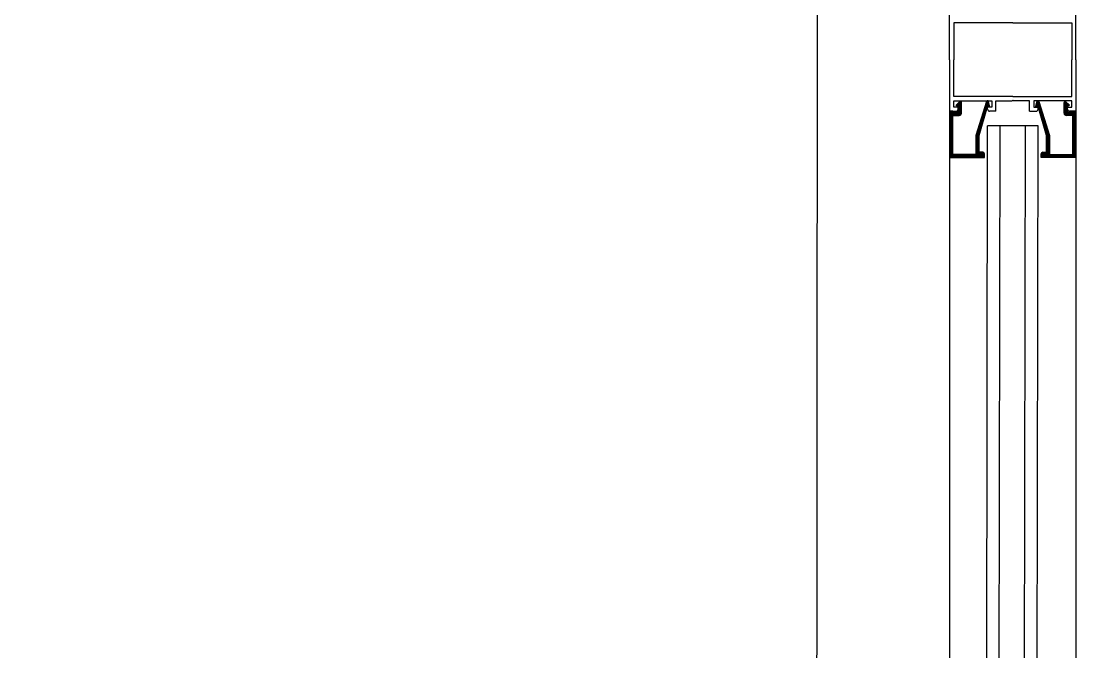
# Model space of a CAD drawing. Header units: millimetres. Extents: x 106699 to 122058, y 158555 to 162844.
# Drawn here: x 113908.3 to 113958.4, y 159970.9 to 160000.9 of the extents above; entities that cross this region are included whole.
import ezdxf

# ---------------------------------------------------------------- set-up
doc = ezdxf.new("R2010")
doc.units = ezdxf.units.MM
for name, color, linetype in [('300_Z4_FCD_F03$0$0-LNS-VL8', 252, 'Continuous'), ('300_Z4_FCD_F03$0$3-EXT-PRF', 231, 'Continuous'), ('300_Z4_FCD_F03$0$3-OPN-GLS', 4, 'Continuous')]:
    doc.layers.add(name, color=color, linetype=linetype)
doc.layers.add('300_Z4_STR_F03$0$AUDIT_D_220920114151-103', color=251, linetype='Continuous', lineweight=5)
doc.layers.add('area', color=200, linetype='Continuous', plot=False)

# ---------------------------------------------------------------- blocks, each defined once
blk = doc.blocks.new('COLUMN')
at = {"layer": '300_Z4_STR_F03$0$AUDIT_D_220920114151-103', "true_color": 0x303030}
h = blk.add_hatch(color=250, dxfattribs=at)
h.dxf.hatch_style = 1
h.paths.add_polyline_path([(104767.618, 177818.405), (104852.616, 177818.405), (104852.616, 177903.408), (104767.618, 177903.408)])
h.paths.add_polyline_path([(104052.618, 177903.405), (104052.618, 177818.405), (103967.618, 177818.405), (103967.618, 177903.405)])
edge = h.paths.add_edge_path()
edge.add_line((104052.618, 177498.405), (104052.618, 177438.405))
h.paths.add_polyline_path([(103967.618, 177498.405), (104052.618, 177498.405), (104052.618, 177438.405), (103967.618, 177438.405)])
h.paths.add_polyline_path([(104852.618, 177438.405), (104767.618, 177438.405), (104767.618, 177498.405), (104852.618, 177498.405)])
h.paths.add_polyline_path([(104852.618, 177018.405), (104767.618, 177018.405), (104767.618, 177103.405), (104852.618, 177103.405)])
h.paths.add_polyline_path([(103967.618, 176233.405), (103967.618, 176318.405), (104052.618, 176318.405), (104052.618, 176233.405)])
h.paths.add_polyline_path([(103967.618, 177103.405), (104052.618, 177103.405), (104052.618, 177018.405), (103967.618, 177018.405)])

msp = doc.modelspace()

# ---------------------------------------------------------------- linework, layer by layer
at = {"layer": '300_Z4_FCD_F03$0$0-LNS-VL8'}
for p, q in [((113952.372, 159994.443), (113952.372, 159861.369)), ((113958.372, 159994.443), (113958.372, 159861.369))]:
    msp.add_line(p, q, dxfattribs=at)
at = {"layer": '300_Z4_FCD_F03$0$3-EXT-PRF'}
for p, q in [((113952.372, 159999.093), (113952.372, 160001.543)), ((113958.372, 159999.093), (113958.372, 160001.543)), ((113952.572, 160000.843), (113952.572, 159999.093)), ((113955.372, 160000.843), (113952.572, 160000.843)), ((113955.372, 160000.843), (113958.172, 160000.843)), ((113958.172, 160000.843), (113958.172, 159999.093)), ((113952.372, 159999.093), (113952.372, 159996.643)), ((113952.572, 159997.343), (113952.572, 159999.093)), ((113958.172, 159997.343), (113958.172, 159999.093)), ((113958.372, 159999.093), (113958.372, 159996.643)), ((113955.372, 159997.343), (113952.572, 159997.343)), ((113955.372, 159997.343), (113958.172, 159997.343)), ((113952.572, 159996.843), (113952.572, 159997.143)), ((113952.572, 159997.143), (113954.372, 159997.143)), ((113952.772, 159996.843), (113952.572, 159996.843)), ((113952.861, 159997.113), (113952.682, 159996.923)), ((113952.682, 159996.923), (113952.782, 159996.863)), ((113952.721, 159996.899), (113952.689, 159996.931)), ((113952.766, 159996.873), (113952.698, 159996.94)), ((113952.932, 159996.724), (113952.707, 159996.949)), ((113952.932, 159996.742), (113952.715, 159996.959)), ((113952.932, 159996.76), (113952.724, 159996.968)), ((113952.932, 159996.777), (113952.732, 159996.977)), ((113952.932, 159996.795), (113952.741, 159996.986)), ((113952.932, 159996.813), (113952.75, 159996.995)), ((113952.932, 159996.83), (113952.758, 159997.004)), ((113952.932, 159996.848), (113952.767, 159997.013)), ((113952.772, 159996.743), (113952.772, 159996.843)), ((113952.932, 159996.866), (113952.775, 159997.022)), ((113952.782, 159996.863), (113952.782, 159996.593)), ((113952.932, 159996.707), (113952.782, 159996.857)), ((113952.932, 159996.689), (113952.782, 159996.839)), ((113952.932, 159996.671), (113952.782, 159996.821)), ((113952.932, 159996.654), (113952.782, 159996.804)), ((113952.932, 159996.636), (113952.782, 159996.786)), ((113952.932, 159996.618), (113952.782, 159996.768)), ((113952.932, 159996.601), (113952.782, 159996.751)), ((113952.932, 159996.583), (113952.782, 159996.733)), ((113952.932, 159996.565), (113952.782, 159996.715)), ((113952.932, 159996.883), (113952.784, 159997.031)), ((113952.932, 159996.901), (113952.792, 159997.04)), ((113952.932, 159996.919), (113952.801, 159997.049)), ((113952.932, 159996.936), (113952.81, 159997.059)), ((113952.932, 159996.954), (113952.818, 159997.068)), ((113952.932, 159996.972), (113952.827, 159997.077)), ((113952.932, 159996.989), (113952.835, 159997.086)), ((113952.932, 159997.007), (113952.844, 159997.095)), ((113952.932, 159997.025), (113952.853, 159997.104)), ((113952.932, 159997.043), (113952.861, 159997.113)), ((113952.882, 159997.113), (113952.861, 159997.113)), ((113952.932, 159997.06), (113952.879, 159997.113)), ((113952.928, 159997.081), (113952.9, 159997.11)), ((113952.932, 159996.543), (113952.932, 159997.063)), ((113954.13, 159997.113), (113953.622, 159995.493)), ((113953.772, 159995.493), (113954.172, 159996.863)), ((113954.1, 159996.617), (113954.005, 159996.712)), ((113954.104, 159996.631), (113954.009, 159996.726)), ((113954.108, 159996.644), (113954.013, 159996.739)), ((113954.112, 159996.658), (113954.017, 159996.752)), ((113954.116, 159996.672), (113954.021, 159996.766)), ((113954.12, 159996.685), (113954.026, 159996.779)), ((113954.124, 159996.699), (113954.03, 159996.793)), ((113954.128, 159996.713), (113954.034, 159996.806)), ((113954.132, 159996.726), (113954.038, 159996.82)), ((113954.136, 159996.74), (113954.043, 159996.833)), ((113954.14, 159996.754), (113954.047, 159996.847)), ((113954.144, 159996.767), (113954.051, 159996.86)), ((113954.148, 159996.781), (113954.055, 159996.874)), ((113954.152, 159996.795), (113954.059, 159996.887)), ((113954.156, 159996.808), (113954.064, 159996.9)), ((113954.16, 159996.822), (113954.068, 159996.914)), ((113954.164, 159996.836), (113954.072, 159996.927)), ((113954.168, 159996.849), (113954.076, 159996.941)), ((113954.172, 159996.863), (113954.081, 159996.954)), ((113954.189, 159996.863), (113954.085, 159996.968)), ((113954.207, 159996.863), (113954.089, 159996.981)), ((113954.225, 159996.863), (113954.093, 159996.995)), ((113954.243, 159996.863), (113954.097, 159997.008)), ((113954.26, 159996.863), (113954.102, 159997.022)), ((113954.27, 159996.871), (113954.106, 159997.035)), ((113954.265, 159996.894), (113954.11, 159997.048)), ((113954.26, 159996.916), (113954.114, 159997.062)), ((113954.255, 159996.939), (113954.119, 159997.075)), ((113954.25, 159996.961), (113954.123, 159997.089)), ((113954.245, 159996.984), (113954.127, 159997.102)), ((113954.241, 159997.006), (113954.132, 159997.115)), ((113954.236, 159997.029), (113954.139, 159997.126)), ((113954.231, 159997.052), (113954.148, 159997.134)), ((113954.226, 159997.074), (113954.16, 159997.14)), ((113954.172, 159996.863), (113954.272, 159996.863)), ((113954.372, 159996.843), (113954.172, 159996.843)), ((113954.172, 159996.743), (113954.172, 159996.843)), ((113954.221, 159997.097), (113954.175, 159997.143)), ((113954.211, 159997.143), (113954.176, 159997.143)), ((113954.216, 159997.119), (113954.192, 159997.143)), ((113954.211, 159997.142), (113954.21, 159997.143)), ((113954.272, 159996.863), (113954.211, 159997.143)), ((113954.372, 159997.143), (113954.372, 159996.843)), ((113954.572, 159996.643), (113954.572, 159997.143)), ((113954.572, 159997.143), (113955.342, 159997.143)), ((113955.342, 159997.143), (113955.372, 159997.173)), ((113955.402, 159997.143), (113955.372, 159997.173)), ((113956.172, 159997.143), (113955.402, 159997.143)), ((113956.172, 159996.643), (113956.172, 159997.143)), ((113956.372, 159997.143), (113956.372, 159996.843)), ((113958.172, 159997.143), (113956.372, 159997.143)), ((113956.372, 159996.843), (113956.572, 159996.843)), ((113956.472, 159996.863), (113956.533, 159997.143)), ((113956.572, 159996.863), (113956.472, 159996.863)), ((113956.473, 159996.871), (113956.637, 159997.035)), ((113956.478, 159996.894), (113956.633, 159997.048)), ((113956.483, 159996.916), (113956.629, 159997.062)), ((113956.483, 159996.863), (113956.642, 159997.022)), ((113956.488, 159996.939), (113956.625, 159997.075)), ((113956.493, 159996.961), (113956.621, 159997.089)), ((113956.498, 159996.984), (113956.616, 159997.102)), ((113956.501, 159996.863), (113956.646, 159997.008)), ((113956.503, 159997.006), (113956.612, 159997.115)), ((113956.508, 159997.029), (113956.605, 159997.126)), ((113956.513, 159997.052), (113956.595, 159997.134)), ((113956.518, 159997.074), (113956.584, 159997.14)), ((113956.519, 159996.863), (113956.65, 159996.995)), ((113956.523, 159997.097), (113956.569, 159997.143)), ((113956.527, 159997.119), (113956.551, 159997.143)), ((113956.532, 159997.142), (113956.533, 159997.143)), ((113956.533, 159997.143), (113956.567, 159997.143)), ((113956.536, 159996.863), (113956.654, 159996.981)), ((113956.554, 159996.863), (113956.659, 159996.968)), ((113956.572, 159996.863), (113956.663, 159996.954)), ((113956.972, 159995.493), (113956.572, 159996.863)), ((113956.572, 159996.743), (113956.572, 159996.843)), ((113956.576, 159996.849), (113956.667, 159996.941)), ((113956.58, 159996.836), (113956.671, 159996.927)), ((113956.584, 159996.822), (113956.675, 159996.914)), ((113956.588, 159996.808), (113956.68, 159996.9)), ((113956.592, 159996.795), (113956.684, 159996.887)), ((113956.596, 159996.781), (113956.688, 159996.874)), ((113956.6, 159996.767), (113956.692, 159996.86)), ((113956.604, 159996.754), (113956.697, 159996.847)), ((113956.608, 159996.74), (113956.701, 159996.833)), ((113956.612, 159996.726), (113956.705, 159996.82)), ((113956.613, 159997.113), (113957.122, 159995.493)), ((113956.616, 159996.713), (113956.709, 159996.806)), ((113956.62, 159996.699), (113956.714, 159996.793)), ((113956.624, 159996.685), (113956.718, 159996.779)), ((113956.628, 159996.672), (113956.722, 159996.766)), ((113956.632, 159996.658), (113956.726, 159996.752)), ((113956.636, 159996.644), (113956.73, 159996.739)), ((113956.64, 159996.631), (113956.735, 159996.726)), ((113956.644, 159996.617), (113956.739, 159996.712)), ((113957.812, 159997.06), (113957.865, 159997.113)), ((113957.812, 159997.043), (113957.882, 159997.113)), ((113957.812, 159997.025), (113957.891, 159997.104)), ((113957.812, 159997.007), (113957.899, 159997.095)), ((113957.812, 159996.989), (113957.908, 159997.086)), ((113957.812, 159996.972), (113957.917, 159997.077)), ((113957.812, 159996.954), (113957.925, 159997.068)), ((113957.812, 159996.543), (113957.812, 159997.063)), ((113957.812, 159996.936), (113957.934, 159997.059)), ((113957.812, 159996.919), (113957.942, 159997.049)), ((113957.812, 159996.901), (113957.951, 159997.04)), ((113957.812, 159996.883), (113957.96, 159997.031)), ((113957.812, 159996.866), (113957.968, 159997.022)), ((113957.812, 159996.848), (113957.977, 159997.013)), ((113957.812, 159996.83), (113957.985, 159997.004)), ((113957.812, 159996.813), (113957.994, 159996.995)), ((113957.812, 159996.795), (113958.002, 159996.986)), ((113957.812, 159996.777), (113958.011, 159996.977)), ((113957.812, 159996.76), (113958.02, 159996.968)), ((113957.812, 159996.742), (113958.028, 159996.959)), ((113957.812, 159996.724), (113958.037, 159996.949)), ((113957.812, 159996.707), (113957.962, 159996.857)), ((113957.812, 159996.689), (113957.962, 159996.839)), ((113957.812, 159996.671), (113957.962, 159996.821)), ((113957.812, 159996.654), (113957.962, 159996.804)), ((113957.812, 159996.636), (113957.962, 159996.786)), ((113957.812, 159996.618), (113957.962, 159996.768)), ((113957.812, 159996.601), (113957.962, 159996.751)), ((113957.812, 159996.583), (113957.962, 159996.733)), ((113957.812, 159996.565), (113957.962, 159996.715)), ((113957.815, 159997.081), (113957.843, 159997.11)), ((113957.862, 159997.113), (113957.882, 159997.113)), ((113957.882, 159997.113), (113958.062, 159996.923)), ((113958.062, 159996.923), (113957.962, 159996.863)), ((113957.962, 159996.863), (113957.962, 159996.593)), ((113957.972, 159996.743), (113957.972, 159996.843)), ((113957.972, 159996.843), (113958.172, 159996.843)), ((113957.978, 159996.873), (113958.045, 159996.94)), ((113958.022, 159996.899), (113958.054, 159996.931)), ((113958.172, 159996.843), (113958.172, 159997.143)), ((113952.372, 159996.643), (113952.672, 159996.643)), ((113952.522, 159996.643), (113952.372, 159996.643)), ((113952.372, 159996.643), (113952.372, 159994.443)), ((113952.559, 159996.443), (113952.372, 159996.63)), ((113952.541, 159996.443), (113952.372, 159996.613)), ((113952.524, 159996.443), (113952.372, 159996.595)), ((113952.522, 159996.427), (113952.372, 159996.577)), ((113952.522, 159996.41), (113952.372, 159996.56)), ((113952.522, 159996.392), (113952.372, 159996.542)), ((113952.522, 159996.374), (113952.372, 159996.524)), ((113952.522, 159996.356), (113952.372, 159996.506)), ((113952.522, 159996.339), (113952.372, 159996.489)), ((113952.522, 159996.321), (113952.372, 159996.471)), ((113952.522, 159996.303), (113952.372, 159996.453)), ((113952.522, 159996.286), (113952.372, 159996.436)), ((113952.522, 159996.268), (113952.372, 159996.418)), ((113952.522, 159996.25), (113952.372, 159996.4)), ((113952.522, 159996.233), (113952.372, 159996.383)), ((113952.522, 159996.215), (113952.372, 159996.365)), ((113952.522, 159996.197), (113952.372, 159996.347)), ((113952.522, 159996.18), (113952.372, 159996.33)), ((113952.522, 159996.162), (113952.372, 159996.312)), ((113952.522, 159996.144), (113952.372, 159996.294)), ((113952.522, 159996.127), (113952.372, 159996.277)), ((113952.522, 159996.109), (113952.372, 159996.259)), ((113952.522, 159996.091), (113952.372, 159996.241)), ((113952.522, 159996.074), (113952.372, 159996.224)), ((113952.577, 159996.443), (113952.377, 159996.643)), ((113952.594, 159996.443), (113952.394, 159996.643)), ((113952.612, 159996.443), (113952.412, 159996.643)), ((113952.63, 159996.443), (113952.43, 159996.643)), ((113952.647, 159996.443), (113952.447, 159996.643)), ((113952.665, 159996.443), (113952.465, 159996.643)), ((113952.522, 159996.604), (113952.483, 159996.643)), ((113952.522, 159996.622), (113952.5, 159996.643)), ((113952.522, 159996.639), (113952.518, 159996.643)), ((113952.522, 159996.593), (113952.522, 159996.643)), ((113952.782, 159996.593), (113952.522, 159996.593)), ((113952.522, 159994.593), (113952.522, 159996.443)), ((113952.522, 159996.443), (113952.832, 159996.443)), ((113952.683, 159996.443), (113952.533, 159996.593)), ((113952.7, 159996.443), (113952.55, 159996.593)), ((113952.718, 159996.443), (113952.568, 159996.593)), ((113952.736, 159996.443), (113952.586, 159996.593)), ((113952.753, 159996.443), (113952.603, 159996.593)), ((113952.771, 159996.443), (113952.621, 159996.593)), ((113952.789, 159996.443), (113952.639, 159996.593)), ((113952.806, 159996.443), (113952.656, 159996.593)), ((113952.824, 159996.443), (113952.674, 159996.593)), ((113952.841, 159996.444), (113952.692, 159996.593)), ((113952.856, 159996.446), (113952.709, 159996.593)), ((113952.87, 159996.451), (113952.727, 159996.593)), ((113952.881, 159996.456), (113952.745, 159996.593)), ((113952.892, 159996.463), (113952.762, 159996.593)), ((113952.902, 159996.472), (113952.78, 159996.593)), ((113952.932, 159996.548), (113952.782, 159996.698)), ((113952.931, 159996.531), (113952.782, 159996.68)), ((113952.928, 159996.516), (113952.782, 159996.662)), ((113952.923, 159996.503), (113952.782, 159996.645)), ((113952.917, 159996.491), (113952.782, 159996.627)), ((113952.91, 159996.481), (113952.782, 159996.609)), ((113953.952, 159996.111), (113953.848, 159996.214)), ((113953.956, 159996.124), (113953.852, 159996.228)), ((113953.96, 159996.138), (113953.857, 159996.241)), ((113953.964, 159996.152), (113953.861, 159996.255)), ((113953.968, 159996.165), (113953.865, 159996.268)), ((113953.972, 159996.179), (113953.869, 159996.282)), ((113953.976, 159996.193), (113953.874, 159996.295)), ((113953.98, 159996.206), (113953.878, 159996.309)), ((113953.984, 159996.22), (113953.882, 159996.322)), ((113953.988, 159996.234), (113953.886, 159996.335)), ((113953.992, 159996.247), (113953.89, 159996.349)), ((113953.996, 159996.261), (113953.895, 159996.362)), ((113954, 159996.275), (113953.899, 159996.376)), ((113954.004, 159996.288), (113953.903, 159996.389)), ((113954.008, 159996.302), (113953.907, 159996.403)), ((113954.012, 159996.316), (113953.912, 159996.416)), ((113954.016, 159996.33), (113953.916, 159996.43)), ((113954.02, 159996.343), (113953.92, 159996.443)), ((113954.024, 159996.357), (113953.924, 159996.457)), ((113954.028, 159996.371), (113953.928, 159996.47)), ((113954.032, 159996.384), (113953.933, 159996.483)), ((113954.036, 159996.398), (113953.937, 159996.497)), ((113954.04, 159996.412), (113953.941, 159996.51)), ((113954.044, 159996.425), (113953.945, 159996.524)), ((113954.048, 159996.439), (113953.95, 159996.537)), ((113954.052, 159996.453), (113953.954, 159996.551)), ((113954.056, 159996.466), (113953.958, 159996.564)), ((113954.06, 159996.48), (113953.962, 159996.578)), ((113954.064, 159996.494), (113953.966, 159996.591)), ((113954.068, 159996.507), (113953.971, 159996.605)), ((113954.072, 159996.521), (113953.975, 159996.618)), ((113954.076, 159996.535), (113953.979, 159996.631)), ((113954.08, 159996.548), (113953.983, 159996.645)), ((113954.084, 159996.562), (113953.988, 159996.658)), ((113954.088, 159996.576), (113953.992, 159996.672)), ((113954.092, 159996.589), (113953.996, 159996.685)), ((113954.096, 159996.603), (113954, 159996.699)), ((113954.572, 159996.643), (113954.272, 159996.643)), ((113956.172, 159996.643), (113956.472, 159996.643)), ((113956.648, 159996.603), (113956.743, 159996.699)), ((113956.652, 159996.589), (113956.747, 159996.685)), ((113956.656, 159996.576), (113956.752, 159996.672)), ((113956.66, 159996.562), (113956.756, 159996.658)), ((113956.664, 159996.548), (113956.76, 159996.645)), ((113956.668, 159996.535), (113956.764, 159996.631)), ((113956.672, 159996.521), (113956.768, 159996.618)), ((113956.676, 159996.507), (113956.773, 159996.605)), ((113956.68, 159996.494), (113956.777, 159996.591)), ((113956.684, 159996.48), (113956.781, 159996.578)), ((113956.688, 159996.466), (113956.785, 159996.564)), ((113956.692, 159996.453), (113956.79, 159996.551)), ((113956.696, 159996.439), (113956.794, 159996.537)), ((113956.699, 159996.425), (113956.798, 159996.524)), ((113956.703, 159996.412), (113956.802, 159996.51)), ((113956.707, 159996.398), (113956.806, 159996.497)), ((113956.711, 159996.384), (113956.811, 159996.483)), ((113956.715, 159996.371), (113956.815, 159996.47)), ((113956.719, 159996.357), (113956.819, 159996.457)), ((113956.723, 159996.343), (113956.823, 159996.443)), ((113956.727, 159996.33), (113956.828, 159996.43)), ((113956.731, 159996.316), (113956.832, 159996.416)), ((113956.735, 159996.302), (113956.836, 159996.403)), ((113956.739, 159996.288), (113956.84, 159996.389)), ((113956.743, 159996.275), (113956.844, 159996.376)), ((113956.747, 159996.261), (113956.849, 159996.362)), ((113956.751, 159996.247), (113956.853, 159996.349)), ((113956.755, 159996.234), (113956.857, 159996.335)), ((113956.759, 159996.22), (113956.861, 159996.322)), ((113956.763, 159996.206), (113956.866, 159996.309)), ((113956.767, 159996.193), (113956.87, 159996.295)), ((113956.771, 159996.179), (113956.874, 159996.282)), ((113956.775, 159996.165), (113956.878, 159996.268)), ((113956.779, 159996.152), (113956.882, 159996.255)), ((113956.783, 159996.138), (113956.887, 159996.241)), ((113956.787, 159996.124), (113956.891, 159996.228)), ((113956.791, 159996.111), (113956.895, 159996.214)), ((113957.812, 159996.548), (113957.962, 159996.698)), ((113957.812, 159996.531), (113957.962, 159996.68)), ((113957.815, 159996.516), (113957.962, 159996.662)), ((113957.82, 159996.503), (113957.962, 159996.645)), ((113957.826, 159996.491), (113957.962, 159996.627)), ((113957.833, 159996.481), (113957.962, 159996.609)), ((113957.842, 159996.472), (113957.963, 159996.593)), ((113957.851, 159996.463), (113957.981, 159996.593)), ((113957.862, 159996.456), (113957.999, 159996.593)), ((113957.874, 159996.451), (113958.016, 159996.593)), ((113957.887, 159996.446), (113958.034, 159996.593)), ((113957.902, 159996.444), (113958.052, 159996.593)), ((113958.222, 159996.443), (113957.912, 159996.443)), ((113957.919, 159996.443), (113958.069, 159996.593)), ((113957.937, 159996.443), (113958.087, 159996.593)), ((113957.955, 159996.443), (113958.105, 159996.593)), ((113957.962, 159996.593), (113958.222, 159996.593)), ((113957.972, 159996.443), (113958.122, 159996.593)), ((113957.99, 159996.443), (113958.14, 159996.593)), ((113958.008, 159996.443), (113958.158, 159996.593)), ((113958.025, 159996.443), (113958.175, 159996.593)), ((113958.043, 159996.443), (113958.193, 159996.593)), ((113958.061, 159996.443), (113958.211, 159996.593)), ((113958.372, 159996.643), (113958.072, 159996.643)), ((113958.078, 159996.443), (113958.278, 159996.643)), ((113958.096, 159996.443), (113958.296, 159996.643)), ((113958.114, 159996.443), (113958.314, 159996.643)), ((113958.131, 159996.443), (113958.331, 159996.643)), ((113958.149, 159996.443), (113958.349, 159996.643)), ((113958.167, 159996.443), (113958.367, 159996.643)), ((113958.185, 159996.443), (113958.372, 159996.63)), ((113958.202, 159996.443), (113958.372, 159996.613)), ((113958.22, 159996.443), (113958.372, 159996.595)), ((113958.222, 159996.639), (113958.225, 159996.643)), ((113958.222, 159996.622), (113958.243, 159996.643)), ((113958.222, 159996.604), (113958.261, 159996.643)), ((113958.222, 159996.593), (113958.222, 159996.643)), ((113958.222, 159996.643), (113958.372, 159996.643)), ((113958.222, 159996.427), (113958.372, 159996.577)), ((113958.222, 159996.41), (113958.372, 159996.56)), ((113958.222, 159996.392), (113958.372, 159996.542)), ((113958.222, 159996.374), (113958.372, 159996.524)), ((113958.222, 159996.356), (113958.372, 159996.506)), ((113958.222, 159996.339), (113958.372, 159996.489)), ((113958.222, 159996.321), (113958.372, 159996.471)), ((113958.222, 159996.303), (113958.372, 159996.453)), ((113958.222, 159994.593), (113958.222, 159996.443)), ((113958.222, 159996.286), (113958.372, 159996.436)), ((113958.222, 159996.268), (113958.372, 159996.418)), ((113958.222, 159996.25), (113958.372, 159996.4)), ((113958.222, 159996.233), (113958.372, 159996.383)), ((113958.222, 159996.215), (113958.372, 159996.365)), ((113958.222, 159996.197), (113958.372, 159996.347)), ((113958.222, 159996.18), (113958.372, 159996.33)), ((113958.222, 159996.162), (113958.372, 159996.312)), ((113958.222, 159996.144), (113958.372, 159996.294)), ((113958.222, 159996.127), (113958.372, 159996.277)), ((113958.222, 159996.109), (113958.372, 159996.259)), ((113958.222, 159996.091), (113958.372, 159996.241)), ((113958.222, 159996.074), (113958.372, 159996.224)), ((113958.372, 159996.643), (113958.372, 159994.443)), ((113952.522, 159996.056), (113952.372, 159996.206)), ((113952.522, 159996.038), (113952.372, 159996.188)), ((113952.522, 159996.021), (113952.372, 159996.171)), ((113952.522, 159996.003), (113952.372, 159996.153)), ((113952.522, 159995.985), (113952.372, 159996.135)), ((113952.522, 159995.968), (113952.372, 159996.118)), ((113952.522, 159995.95), (113952.372, 159996.1)), ((113952.522, 159995.932), (113952.372, 159996.082)), ((113952.522, 159995.915), (113952.372, 159996.065)), ((113952.522, 159995.897), (113952.372, 159996.047)), ((113952.522, 159995.879), (113952.372, 159996.029)), ((113952.522, 159995.862), (113952.372, 159996.012)), ((113952.522, 159995.844), (113952.372, 159995.994)), ((113952.522, 159995.826), (113952.372, 159995.976)), ((113952.522, 159995.808), (113952.372, 159995.958)), ((113952.522, 159995.791), (113952.372, 159995.941)), ((113952.522, 159995.773), (113952.372, 159995.923)), ((113952.522, 159995.755), (113952.372, 159995.905)), ((113952.522, 159995.738), (113952.372, 159995.888)), ((113952.522, 159995.72), (113952.372, 159995.87)), ((113952.522, 159995.702), (113952.372, 159995.852)), ((113952.522, 159995.685), (113952.372, 159995.835)), ((113952.522, 159995.667), (113952.372, 159995.817)), ((113952.522, 159995.649), (113952.372, 159995.799)), ((113952.522, 159995.632), (113952.372, 159995.782)), ((113952.522, 159995.614), (113952.372, 159995.764)), ((113952.522, 159995.596), (113952.372, 159995.746)), ((113952.522, 159995.579), (113952.372, 159995.729)), ((113952.522, 159995.561), (113952.372, 159995.711)), ((113953.804, 159995.604), (113953.692, 159995.717)), ((113953.808, 159995.618), (113953.696, 159995.73)), ((113953.812, 159995.632), (113953.7, 159995.744)), ((113953.816, 159995.645), (113953.705, 159995.757)), ((113953.82, 159995.659), (113953.709, 159995.77)), ((113953.824, 159995.673), (113953.713, 159995.784)), ((113953.828, 159995.686), (113953.717, 159995.797)), ((113953.832, 159995.7), (113953.721, 159995.811)), ((113953.836, 159995.714), (113953.726, 159995.824)), ((113953.84, 159995.727), (113953.73, 159995.838)), ((113953.844, 159995.741), (113953.734, 159995.851)), ((113953.848, 159995.755), (113953.738, 159995.865)), ((113953.852, 159995.769), (113953.743, 159995.878)), ((113953.856, 159995.782), (113953.747, 159995.892)), ((113953.86, 159995.796), (113953.751, 159995.905)), ((113953.864, 159995.81), (113953.755, 159995.918)), ((113953.868, 159995.823), (113953.759, 159995.932)), ((113953.872, 159995.837), (113953.764, 159995.945)), ((113953.876, 159995.851), (113953.768, 159995.959)), ((113953.88, 159995.864), (113953.772, 159995.972)), ((113953.884, 159995.878), (113953.776, 159995.986)), ((113953.888, 159995.892), (113953.781, 159995.999)), ((113953.892, 159995.905), (113953.785, 159996.013)), ((113953.896, 159995.919), (113953.789, 159996.026)), ((113953.9, 159995.933), (113953.793, 159996.039)), ((113953.904, 159995.946), (113953.798, 159996.053)), ((113953.908, 159995.96), (113953.802, 159996.066)), ((113953.912, 159995.974), (113953.806, 159996.08)), ((113953.916, 159995.987), (113953.81, 159996.093)), ((113953.92, 159996.001), (113953.814, 159996.107)), ((113953.924, 159996.015), (113953.819, 159996.12)), ((113953.928, 159996.028), (113953.823, 159996.134)), ((113953.932, 159996.042), (113953.827, 159996.147)), ((113953.936, 159996.056), (113953.831, 159996.161)), ((113953.94, 159996.07), (113953.836, 159996.174)), ((113953.944, 159996.083), (113953.84, 159996.187)), ((113953.948, 159996.097), (113953.844, 159996.201)), ((113956.795, 159996.097), (113956.899, 159996.201)), ((113956.799, 159996.083), (113956.904, 159996.187)), ((113956.803, 159996.07), (113956.908, 159996.174)), ((113956.807, 159996.056), (113956.912, 159996.161)), ((113956.811, 159996.042), (113956.916, 159996.147)), ((113956.815, 159996.028), (113956.921, 159996.134)), ((113956.819, 159996.015), (113956.925, 159996.12)), ((113956.823, 159996.001), (113956.929, 159996.107)), ((113956.827, 159995.987), (113956.933, 159996.093)), ((113956.831, 159995.974), (113956.937, 159996.08)), ((113956.835, 159995.96), (113956.942, 159996.066)), ((113956.839, 159995.946), (113956.946, 159996.053)), ((113956.843, 159995.933), (113956.95, 159996.039)), ((113956.847, 159995.919), (113956.954, 159996.026)), ((113956.851, 159995.905), (113956.959, 159996.013)), ((113956.855, 159995.892), (113956.963, 159995.999)), ((113956.859, 159995.878), (113956.967, 159995.986)), ((113956.863, 159995.864), (113956.971, 159995.972)), ((113956.867, 159995.851), (113956.975, 159995.959)), ((113956.871, 159995.837), (113956.98, 159995.945)), ((113956.875, 159995.823), (113956.984, 159995.932)), ((113956.879, 159995.81), (113956.988, 159995.918)), ((113956.883, 159995.796), (113956.992, 159995.905)), ((113956.887, 159995.782), (113956.997, 159995.892)), ((113956.891, 159995.769), (113957.001, 159995.878)), ((113956.895, 159995.755), (113957.005, 159995.865)), ((113956.899, 159995.741), (113957.009, 159995.851)), ((113956.903, 159995.727), (113957.013, 159995.838)), ((113956.907, 159995.714), (113957.018, 159995.824)), ((113956.911, 159995.7), (113957.022, 159995.811)), ((113956.915, 159995.686), (113957.026, 159995.797)), ((113956.919, 159995.673), (113957.03, 159995.784)), ((113956.923, 159995.659), (113957.035, 159995.77)), ((113956.927, 159995.645), (113957.039, 159995.757)), ((113956.931, 159995.632), (113957.043, 159995.744)), ((113956.935, 159995.618), (113957.047, 159995.73)), ((113956.939, 159995.604), (113957.051, 159995.717)), ((113958.222, 159996.056), (113958.372, 159996.206)), ((113958.222, 159996.038), (113958.372, 159996.188)), ((113958.222, 159996.021), (113958.372, 159996.171)), ((113958.222, 159996.003), (113958.372, 159996.153)), ((113958.222, 159995.985), (113958.372, 159996.135)), ((113958.222, 159995.968), (113958.372, 159996.118)), ((113958.222, 159995.95), (113958.372, 159996.1)), ((113958.222, 159995.932), (113958.372, 159996.082)), ((113958.222, 159995.915), (113958.372, 159996.065)), ((113958.222, 159995.897), (113958.372, 159996.047)), ((113958.222, 159995.879), (113958.372, 159996.029)), ((113958.222, 159995.862), (113958.372, 159996.012)), ((113958.222, 159995.844), (113958.372, 159995.994)), ((113958.222, 159995.826), (113958.372, 159995.976)), ((113958.222, 159995.808), (113958.372, 159995.958)), ((113958.222, 159995.791), (113958.372, 159995.941)), ((113958.222, 159995.773), (113958.372, 159995.923)), ((113958.222, 159995.755), (113958.372, 159995.905)), ((113958.222, 159995.738), (113958.372, 159995.888)), ((113958.222, 159995.72), (113958.372, 159995.87)), ((113958.222, 159995.702), (113958.372, 159995.852)), ((113958.222, 159995.685), (113958.372, 159995.835)), ((113958.222, 159995.667), (113958.372, 159995.817)), ((113958.222, 159995.649), (113958.372, 159995.799)), ((113958.222, 159995.632), (113958.372, 159995.782)), ((113958.222, 159995.614), (113958.372, 159995.764)), ((113958.222, 159995.596), (113958.372, 159995.746)), ((113958.222, 159995.579), (113958.372, 159995.729)), ((113958.222, 159995.561), (113958.372, 159995.711)), ((113952.522, 159995.543), (113952.372, 159995.693)), ((113952.522, 159995.526), (113952.372, 159995.676)), ((113952.522, 159995.508), (113952.372, 159995.658)), ((113952.522, 159995.49), (113952.372, 159995.64)), ((113952.522, 159995.473), (113952.372, 159995.623)), ((113952.522, 159995.455), (113952.372, 159995.605)), ((113952.522, 159995.437), (113952.372, 159995.587)), ((113952.522, 159995.42), (113952.372, 159995.57)), ((113952.522, 159995.402), (113952.372, 159995.552)), ((113952.522, 159995.384), (113952.372, 159995.534)), ((113952.522, 159995.367), (113952.372, 159995.517)), ((113952.522, 159995.349), (113952.372, 159995.499)), ((113952.522, 159995.331), (113952.372, 159995.481)), ((113952.522, 159995.314), (113952.372, 159995.464)), ((113952.522, 159995.296), (113952.372, 159995.446)), ((113952.522, 159995.278), (113952.372, 159995.428)), ((113952.522, 159995.26), (113952.372, 159995.41)), ((113952.522, 159995.243), (113952.372, 159995.393)), ((113952.522, 159995.225), (113952.372, 159995.375)), ((113952.522, 159995.207), (113952.372, 159995.357)), ((113952.522, 159995.19), (113952.372, 159995.34)), ((113952.522, 159995.172), (113952.372, 159995.322)), ((113952.522, 159995.154), (113952.372, 159995.304)), ((113952.522, 159995.137), (113952.372, 159995.287)), ((113952.522, 159995.119), (113952.372, 159995.269)), ((113952.522, 159995.101), (113952.372, 159995.251)), ((113952.522, 159995.084), (113952.372, 159995.234)), ((113952.522, 159995.066), (113952.372, 159995.216)), ((113953.622, 159995.493), (113953.622, 159995.393)), ((113953.772, 159995.336), (113953.622, 159995.486)), ((113953.772, 159995.319), (113953.622, 159995.469)), ((113953.772, 159995.301), (113953.622, 159995.451)), ((113953.772, 159995.283), (113953.622, 159995.433)), ((113953.772, 159995.266), (113953.622, 159995.416)), ((113953.772, 159995.248), (113953.622, 159995.398)), ((113953.622, 159995.393), (113953.622, 159994.593)), ((113953.772, 159995.23), (113953.622, 159995.38)), ((113953.772, 159995.213), (113953.622, 159995.363)), ((113953.772, 159995.195), (113953.622, 159995.345)), ((113953.772, 159995.177), (113953.622, 159995.327)), ((113953.772, 159995.16), (113953.622, 159995.31)), ((113953.772, 159995.142), (113953.622, 159995.292)), ((113953.772, 159995.124), (113953.622, 159995.274)), ((113953.772, 159995.106), (113953.622, 159995.256)), ((113953.772, 159995.089), (113953.622, 159995.239)), ((113953.772, 159995.071), (113953.622, 159995.221)), ((113953.772, 159995.354), (113953.624, 159995.501)), ((113953.772, 159995.372), (113953.629, 159995.515)), ((113953.772, 159995.389), (113953.633, 159995.528)), ((113953.772, 159995.407), (113953.637, 159995.542)), ((113953.772, 159995.425), (113953.641, 159995.555)), ((113953.772, 159995.442), (113953.645, 159995.569)), ((113953.772, 159995.46), (113953.65, 159995.582)), ((113953.772, 159995.478), (113953.654, 159995.596)), ((113953.772, 159995.495), (113953.658, 159995.609)), ((113953.776, 159995.509), (113953.662, 159995.622)), ((113953.78, 159995.522), (113953.667, 159995.636)), ((113953.784, 159995.536), (113953.671, 159995.649)), ((113953.788, 159995.55), (113953.675, 159995.663)), ((113953.792, 159995.563), (113953.679, 159995.676)), ((113953.796, 159995.577), (113953.683, 159995.69)), ((113953.8, 159995.591), (113953.688, 159995.703)), ((113953.772, 159994.693), (113953.772, 159995.493)), ((113956.943, 159995.591), (113957.056, 159995.703)), ((113956.947, 159995.577), (113957.06, 159995.69)), ((113956.951, 159995.563), (113957.064, 159995.676)), ((113956.955, 159995.55), (113957.068, 159995.663)), ((113956.959, 159995.536), (113957.073, 159995.649)), ((113956.963, 159995.522), (113957.077, 159995.636)), ((113956.967, 159995.509), (113957.081, 159995.622)), ((113956.971, 159995.495), (113957.085, 159995.609)), ((113956.972, 159995.478), (113957.09, 159995.596)), ((113956.972, 159995.46), (113957.094, 159995.582)), ((113956.972, 159995.442), (113957.098, 159995.569)), ((113956.972, 159995.425), (113957.102, 159995.555)), ((113956.972, 159995.407), (113957.106, 159995.542)), ((113956.972, 159995.389), (113957.111, 159995.528)), ((113956.972, 159995.372), (113957.115, 159995.515)), ((113956.972, 159995.354), (113957.119, 159995.501)), ((113956.972, 159994.693), (113956.972, 159995.493)), ((113956.972, 159995.336), (113957.122, 159995.486)), ((113956.972, 159995.319), (113957.122, 159995.469)), ((113956.972, 159995.301), (113957.122, 159995.451)), ((113956.972, 159995.283), (113957.122, 159995.433)), ((113956.972, 159995.266), (113957.122, 159995.416)), ((113956.972, 159995.248), (113957.122, 159995.398)), ((113956.972, 159995.23), (113957.122, 159995.38)), ((113956.972, 159995.213), (113957.122, 159995.363)), ((113956.972, 159995.195), (113957.122, 159995.345)), ((113956.972, 159995.177), (113957.122, 159995.327)), ((113956.972, 159995.16), (113957.122, 159995.31)), ((113956.972, 159995.142), (113957.122, 159995.292)), ((113956.972, 159995.124), (113957.122, 159995.274)), ((113956.972, 159995.106), (113957.122, 159995.256)), ((113956.972, 159995.089), (113957.122, 159995.239)), ((113956.972, 159995.071), (113957.122, 159995.221)), ((113957.122, 159995.493), (113957.122, 159995.393)), ((113957.122, 159995.393), (113957.122, 159994.593)), ((113958.222, 159995.543), (113958.372, 159995.693)), ((113958.222, 159995.526), (113958.372, 159995.676)), ((113958.222, 159995.508), (113958.372, 159995.658)), ((113958.222, 159995.49), (113958.372, 159995.64)), ((113958.222, 159995.473), (113958.372, 159995.623)), ((113958.222, 159995.455), (113958.372, 159995.605)), ((113958.222, 159995.437), (113958.372, 159995.587)), ((113958.222, 159995.42), (113958.372, 159995.57)), ((113958.222, 159995.402), (113958.372, 159995.552)), ((113958.222, 159995.384), (113958.372, 159995.534)), ((113958.222, 159995.367), (113958.372, 159995.517)), ((113958.222, 159995.349), (113958.372, 159995.499)), ((113958.222, 159995.331), (113958.372, 159995.481)), ((113958.222, 159995.314), (113958.372, 159995.464)), ((113958.222, 159995.296), (113958.372, 159995.446)), ((113958.222, 159995.278), (113958.372, 159995.428)), ((113958.222, 159995.26), (113958.372, 159995.41)), ((113958.222, 159995.243), (113958.372, 159995.393)), ((113958.222, 159995.225), (113958.372, 159995.375)), ((113958.222, 159995.207), (113958.372, 159995.357)), ((113958.222, 159995.19), (113958.372, 159995.34)), ((113958.222, 159995.172), (113958.372, 159995.322)), ((113958.222, 159995.154), (113958.372, 159995.304)), ((113958.222, 159995.137), (113958.372, 159995.287)), ((113958.222, 159995.119), (113958.372, 159995.269)), ((113958.222, 159995.101), (113958.372, 159995.251)), ((113958.222, 159995.084), (113958.372, 159995.234)), ((113958.222, 159995.066), (113958.372, 159995.216)), ((113952.522, 159995.048), (113952.372, 159995.198)), ((113952.522, 159995.031), (113952.372, 159995.181)), ((113952.522, 159995.013), (113952.372, 159995.163)), ((113952.522, 159994.995), (113952.372, 159995.145)), ((113952.522, 159994.978), (113952.372, 159995.128)), ((113952.522, 159994.96), (113952.372, 159995.11)), ((113952.522, 159994.942), (113952.372, 159995.092)), ((113952.522, 159994.925), (113952.372, 159995.075)), ((113952.522, 159994.907), (113952.372, 159995.057)), ((113952.522, 159994.889), (113952.372, 159995.039)), ((113952.522, 159994.872), (113952.372, 159995.022)), ((113952.522, 159994.854), (113952.372, 159995.004)), ((113952.522, 159994.836), (113952.372, 159994.986)), ((113952.522, 159994.819), (113952.372, 159994.969)), ((113952.522, 159994.801), (113952.372, 159994.951)), ((113952.522, 159994.783), (113952.372, 159994.933)), ((113952.522, 159994.766), (113952.372, 159994.916)), ((113952.522, 159994.748), (113952.372, 159994.898)), ((113952.522, 159994.73), (113952.372, 159994.88)), ((113952.522, 159994.712), (113952.372, 159994.862)), ((113952.522, 159994.695), (113952.372, 159994.845)), ((113952.522, 159994.677), (113952.372, 159994.827)), ((113952.522, 159994.659), (113952.372, 159994.809)), ((113952.522, 159994.642), (113952.372, 159994.792)), ((113952.522, 159994.624), (113952.372, 159994.774)), ((113952.522, 159994.606), (113952.372, 159994.756)), ((113952.667, 159994.443), (113952.372, 159994.739)), ((113952.65, 159994.443), (113952.372, 159994.721)), ((113952.632, 159994.443), (113952.372, 159994.703)), ((113953.772, 159995.053), (113953.622, 159995.203)), ((113953.772, 159995.036), (113953.622, 159995.186)), ((113953.772, 159995.018), (113953.622, 159995.168)), ((113953.772, 159995), (113953.622, 159995.15)), ((113953.772, 159994.983), (113953.622, 159995.133)), ((113953.772, 159994.965), (113953.622, 159995.115)), ((113953.772, 159994.947), (113953.622, 159995.097)), ((113953.772, 159994.93), (113953.622, 159995.08)), ((113953.772, 159994.912), (113953.622, 159995.062)), ((113953.772, 159994.894), (113953.622, 159995.044)), ((113953.772, 159994.877), (113953.622, 159995.027)), ((113953.772, 159994.859), (113953.622, 159995.009)), ((113953.772, 159994.841), (113953.622, 159994.991)), ((113953.772, 159994.824), (113953.622, 159994.974)), ((113953.772, 159994.806), (113953.622, 159994.956)), ((113953.772, 159994.788), (113953.622, 159994.938)), ((113953.772, 159994.771), (113953.622, 159994.921)), ((113953.772, 159994.753), (113953.622, 159994.903)), ((113953.772, 159994.735), (113953.622, 159994.885)), ((113953.772, 159994.718), (113953.622, 159994.868)), ((113953.772, 159994.7), (113953.622, 159994.85)), ((113954.011, 159994.443), (113953.622, 159994.832)), ((113953.993, 159994.443), (113953.622, 159994.815)), ((113953.976, 159994.443), (113953.622, 159994.797)), ((113953.958, 159994.443), (113953.622, 159994.779)), ((113953.94, 159994.443), (113953.622, 159994.762)), ((113953.922, 159994.443), (113953.622, 159994.744)), ((113953.905, 159994.443), (113953.622, 159994.726)), ((113953.887, 159994.443), (113953.622, 159994.708)), ((113956.733, 159994.443), (113957.122, 159994.832)), ((113956.75, 159994.443), (113957.122, 159994.815)), ((113956.768, 159994.443), (113957.122, 159994.797)), ((113956.786, 159994.443), (113957.122, 159994.779)), ((113956.803, 159994.443), (113957.122, 159994.762)), ((113956.821, 159994.443), (113957.122, 159994.744)), ((113956.839, 159994.443), (113957.122, 159994.726)), ((113956.856, 159994.443), (113957.122, 159994.708)), ((113956.972, 159995.053), (113957.122, 159995.203)), ((113956.972, 159995.036), (113957.122, 159995.186)), ((113956.972, 159995.018), (113957.122, 159995.168)), ((113956.972, 159995), (113957.122, 159995.15)), ((113956.972, 159994.983), (113957.122, 159995.133)), ((113956.972, 159994.965), (113957.122, 159995.115)), ((113956.972, 159994.947), (113957.122, 159995.097)), ((113956.972, 159994.93), (113957.122, 159995.08)), ((113956.972, 159994.912), (113957.122, 159995.062)), ((113956.972, 159994.894), (113957.122, 159995.044)), ((113956.972, 159994.877), (113957.122, 159995.027)), ((113956.972, 159994.859), (113957.122, 159995.009)), ((113956.972, 159994.841), (113957.122, 159994.991)), ((113956.972, 159994.824), (113957.122, 159994.974)), ((113956.972, 159994.806), (113957.122, 159994.956)), ((113956.972, 159994.788), (113957.122, 159994.938)), ((113956.972, 159994.771), (113957.122, 159994.921)), ((113956.972, 159994.753), (113957.122, 159994.903)), ((113956.972, 159994.735), (113957.122, 159994.885)), ((113956.972, 159994.718), (113957.122, 159994.868)), ((113956.972, 159994.7), (113957.122, 159994.85)), ((113958.076, 159994.443), (113958.372, 159994.739)), ((113958.094, 159994.443), (113958.372, 159994.721)), ((113958.111, 159994.443), (113958.372, 159994.703)), ((113958.222, 159995.048), (113958.372, 159995.198)), ((113958.222, 159995.031), (113958.372, 159995.181)), ((113958.222, 159995.013), (113958.372, 159995.163)), ((113958.222, 159994.995), (113958.372, 159995.145)), ((113958.222, 159994.978), (113958.372, 159995.128)), ((113958.222, 159994.96), (113958.372, 159995.11)), ((113958.222, 159994.942), (113958.372, 159995.092)), ((113958.222, 159994.925), (113958.372, 159995.075)), ((113958.222, 159994.907), (113958.372, 159995.057)), ((113958.222, 159994.889), (113958.372, 159995.039)), ((113958.222, 159994.872), (113958.372, 159995.022)), ((113958.222, 159994.854), (113958.372, 159995.004)), ((113958.222, 159994.836), (113958.372, 159994.986)), ((113958.222, 159994.819), (113958.372, 159994.969)), ((113958.222, 159994.801), (113958.372, 159994.951)), ((113958.222, 159994.783), (113958.372, 159994.933)), ((113958.222, 159994.766), (113958.372, 159994.916)), ((113958.222, 159994.748), (113958.372, 159994.898)), ((113958.222, 159994.73), (113958.372, 159994.88)), ((113958.222, 159994.712), (113958.372, 159994.862)), ((113958.222, 159994.695), (113958.372, 159994.845)), ((113958.222, 159994.677), (113958.372, 159994.827)), ((113958.222, 159994.659), (113958.372, 159994.809)), ((113958.222, 159994.642), (113958.372, 159994.792)), ((113958.222, 159994.624), (113958.372, 159994.774)), ((113958.222, 159994.606), (113958.372, 159994.756)), ((113952.614, 159994.443), (113952.372, 159994.686)), ((113952.597, 159994.443), (113952.372, 159994.668)), ((113952.579, 159994.443), (113952.372, 159994.65)), ((113952.561, 159994.443), (113952.372, 159994.633)), ((113952.544, 159994.443), (113952.372, 159994.615)), ((113952.526, 159994.443), (113952.372, 159994.597)), ((113952.508, 159994.443), (113952.372, 159994.58)), ((113952.491, 159994.443), (113952.372, 159994.562)), ((113952.473, 159994.443), (113952.372, 159994.544)), ((113952.455, 159994.443), (113952.372, 159994.527)), ((113952.438, 159994.443), (113952.372, 159994.509)), ((113952.42, 159994.443), (113952.372, 159994.491)), ((113952.402, 159994.443), (113952.372, 159994.474)), ((113952.385, 159994.443), (113952.372, 159994.456)), ((113952.372, 159994.443), (113954.022, 159994.443)), ((113953.622, 159994.593), (113952.522, 159994.593)), ((113952.685, 159994.443), (113952.535, 159994.593)), ((113952.703, 159994.443), (113952.553, 159994.593)), ((113952.72, 159994.443), (113952.57, 159994.593)), ((113952.738, 159994.443), (113952.588, 159994.593)), ((113952.756, 159994.443), (113952.606, 159994.593)), ((113952.773, 159994.443), (113952.623, 159994.593)), ((113952.791, 159994.443), (113952.641, 159994.593)), ((113952.809, 159994.443), (113952.659, 159994.593)), ((113952.826, 159994.443), (113952.676, 159994.593)), ((113952.844, 159994.443), (113952.694, 159994.593)), ((113952.862, 159994.443), (113952.712, 159994.593)), ((113952.879, 159994.443), (113952.729, 159994.593)), ((113952.897, 159994.443), (113952.747, 159994.593)), ((113952.915, 159994.443), (113952.765, 159994.593)), ((113952.933, 159994.443), (113952.783, 159994.593)), ((113952.95, 159994.443), (113952.8, 159994.593)), ((113952.968, 159994.443), (113952.818, 159994.593)), ((113952.986, 159994.443), (113952.836, 159994.593)), ((113953.003, 159994.443), (113952.853, 159994.593)), ((113953.021, 159994.443), (113952.871, 159994.593)), ((113953.039, 159994.443), (113952.889, 159994.593)), ((113953.056, 159994.443), (113952.906, 159994.593)), ((113953.074, 159994.443), (113952.924, 159994.593)), ((113953.092, 159994.443), (113952.942, 159994.593)), ((113953.109, 159994.443), (113952.959, 159994.593)), ((113953.127, 159994.443), (113952.977, 159994.593)), ((113953.145, 159994.443), (113952.995, 159994.593)), ((113953.162, 159994.443), (113953.012, 159994.593)), ((113953.18, 159994.443), (113953.03, 159994.593)), ((113953.198, 159994.443), (113953.048, 159994.593)), ((113953.215, 159994.443), (113953.065, 159994.593)), ((113953.233, 159994.443), (113953.083, 159994.593)), ((113953.251, 159994.443), (113953.101, 159994.593)), ((113953.268, 159994.443), (113953.118, 159994.593)), ((113953.286, 159994.443), (113953.136, 159994.593)), ((113953.304, 159994.443), (113953.154, 159994.593)), ((113953.321, 159994.443), (113953.171, 159994.593)), ((113953.339, 159994.443), (113953.189, 159994.593)), ((113953.357, 159994.443), (113953.207, 159994.593)), ((113953.374, 159994.443), (113953.224, 159994.593)), ((113953.392, 159994.443), (113953.242, 159994.593)), ((113953.41, 159994.443), (113953.26, 159994.593)), ((113953.427, 159994.443), (113953.277, 159994.593)), ((113953.445, 159994.443), (113953.295, 159994.593)), ((113953.463, 159994.443), (113953.313, 159994.593)), ((113953.481, 159994.443), (113953.331, 159994.593)), ((113953.498, 159994.443), (113953.348, 159994.593)), ((113953.516, 159994.443), (113953.366, 159994.593)), ((113953.534, 159994.443), (113953.384, 159994.593)), ((113953.551, 159994.443), (113953.401, 159994.593)), ((113953.569, 159994.443), (113953.419, 159994.593)), ((113953.587, 159994.443), (113953.437, 159994.593)), ((113953.604, 159994.443), (113953.454, 159994.593)), ((113953.622, 159994.443), (113953.472, 159994.593)), ((113953.64, 159994.443), (113953.49, 159994.593)), ((113953.657, 159994.443), (113953.507, 159994.593)), ((113953.675, 159994.443), (113953.525, 159994.593)), ((113953.693, 159994.443), (113953.543, 159994.593)), ((113953.71, 159994.443), (113953.56, 159994.593)), ((113953.728, 159994.443), (113953.578, 159994.593)), ((113953.746, 159994.443), (113953.596, 159994.593)), ((113953.763, 159994.443), (113953.613, 159994.593)), ((113953.869, 159994.443), (113953.622, 159994.691)), ((113953.852, 159994.443), (113953.622, 159994.673)), ((113953.834, 159994.443), (113953.622, 159994.655)), ((113953.816, 159994.443), (113953.622, 159994.638)), ((113953.799, 159994.443), (113953.622, 159994.62)), ((113953.781, 159994.443), (113953.622, 159994.602)), ((113953.947, 159994.693), (113953.772, 159994.693)), ((113954.022, 159994.45), (113953.779, 159994.693)), ((113954.022, 159994.468), (113953.796, 159994.693)), ((113954.022, 159994.485), (113953.814, 159994.693)), ((113954.022, 159994.503), (113953.832, 159994.693)), ((113954.022, 159994.521), (113953.849, 159994.693)), ((113954.022, 159994.538), (113953.867, 159994.693)), ((113954.022, 159994.556), (113953.885, 159994.693)), ((113954.022, 159994.574), (113953.902, 159994.693)), ((113954.022, 159994.591), (113953.92, 159994.693)), ((113954.022, 159994.609), (113953.938, 159994.693)), ((113954.021, 159994.627), (113953.956, 159994.692)), ((113954.013, 159994.653), (113953.982, 159994.684)), ((113954.022, 159994.443), (113954.022, 159994.618)), ((113956.722, 159994.609), (113956.806, 159994.693)), ((113956.722, 159994.591), (113956.823, 159994.693)), ((113956.722, 159994.574), (113956.841, 159994.693)), ((113956.722, 159994.556), (113956.859, 159994.693)), ((113956.722, 159994.538), (113956.876, 159994.693)), ((113956.722, 159994.521), (113956.894, 159994.693)), ((113956.722, 159994.503), (113956.912, 159994.693)), ((113956.722, 159994.485), (113956.929, 159994.693)), ((113956.722, 159994.468), (113956.947, 159994.693)), ((113956.722, 159994.45), (113956.965, 159994.693)), ((113956.722, 159994.627), (113956.787, 159994.692)), ((113956.722, 159994.443), (113956.722, 159994.618)), ((113958.372, 159994.443), (113956.722, 159994.443)), ((113956.73, 159994.653), (113956.762, 159994.684)), ((113956.797, 159994.693), (113956.972, 159994.693)), ((113956.874, 159994.443), (113957.122, 159994.691)), ((113956.892, 159994.443), (113957.122, 159994.673)), ((113956.909, 159994.443), (113957.122, 159994.655)), ((113956.927, 159994.443), (113957.122, 159994.638)), ((113956.945, 159994.443), (113957.122, 159994.62)), ((113956.962, 159994.443), (113957.122, 159994.602)), ((113956.98, 159994.443), (113957.13, 159994.593)), ((113956.998, 159994.443), (113957.148, 159994.593)), ((113957.015, 159994.443), (113957.165, 159994.593)), ((113957.033, 159994.443), (113957.183, 159994.593)), ((113957.051, 159994.443), (113957.201, 159994.593)), ((113957.068, 159994.443), (113957.218, 159994.593)), ((113957.086, 159994.443), (113957.236, 159994.593)), ((113957.104, 159994.443), (113957.254, 159994.593)), ((113957.121, 159994.443), (113957.271, 159994.593)), ((113957.122, 159994.593), (113958.222, 159994.593)), ((113957.139, 159994.443), (113957.289, 159994.593)), ((113957.157, 159994.443), (113957.307, 159994.593)), ((113957.174, 159994.443), (113957.324, 159994.593)), ((113957.192, 159994.443), (113957.342, 159994.593)), ((113957.21, 159994.443), (113957.36, 159994.593)), ((113957.227, 159994.443), (113957.377, 159994.593)), ((113957.245, 159994.443), (113957.395, 159994.593)), ((113957.263, 159994.443), (113957.413, 159994.593)), ((113957.281, 159994.443), (113957.431, 159994.593)), ((113957.298, 159994.443), (113957.448, 159994.593)), ((113957.316, 159994.443), (113957.466, 159994.593)), ((113957.334, 159994.443), (113957.484, 159994.593)), ((113957.351, 159994.443), (113957.501, 159994.593)), ((113957.369, 159994.443), (113957.519, 159994.593)), ((113957.387, 159994.443), (113957.537, 159994.593)), ((113957.404, 159994.443), (113957.554, 159994.593)), ((113957.422, 159994.443), (113957.572, 159994.593)), ((113957.44, 159994.443), (113957.59, 159994.593)), ((113957.457, 159994.443), (113957.607, 159994.593)), ((113957.475, 159994.443), (113957.625, 159994.593)), ((113957.493, 159994.443), (113957.643, 159994.593)), ((113957.51, 159994.443), (113957.66, 159994.593)), ((113957.528, 159994.443), (113957.678, 159994.593)), ((113957.546, 159994.443), (113957.696, 159994.593)), ((113957.563, 159994.443), (113957.713, 159994.593)), ((113957.581, 159994.443), (113957.731, 159994.593)), ((113957.599, 159994.443), (113957.749, 159994.593)), ((113957.616, 159994.443), (113957.766, 159994.593)), ((113957.634, 159994.443), (113957.784, 159994.593)), ((113957.652, 159994.443), (113957.802, 159994.593)), ((113957.669, 159994.443), (113957.819, 159994.593)), ((113957.687, 159994.443), (113957.837, 159994.593)), ((113957.705, 159994.443), (113957.855, 159994.593)), ((113957.722, 159994.443), (113957.872, 159994.593)), ((113957.74, 159994.443), (113957.89, 159994.593)), ((113957.758, 159994.443), (113957.908, 159994.593)), ((113957.775, 159994.443), (113957.925, 159994.593)), ((113957.793, 159994.443), (113957.943, 159994.593)), ((113957.811, 159994.443), (113957.961, 159994.593)), ((113957.829, 159994.443), (113957.979, 159994.593)), ((113957.846, 159994.443), (113957.996, 159994.593)), ((113957.864, 159994.443), (113958.014, 159994.593)), ((113957.882, 159994.443), (113958.032, 159994.593)), ((113957.899, 159994.443), (113958.049, 159994.593)), ((113957.917, 159994.443), (113958.067, 159994.593)), ((113957.935, 159994.443), (113958.085, 159994.593)), ((113957.952, 159994.443), (113958.102, 159994.593)), ((113957.97, 159994.443), (113958.12, 159994.593)), ((113957.988, 159994.443), (113958.138, 159994.593)), ((113958.005, 159994.443), (113958.155, 159994.593)), ((113958.023, 159994.443), (113958.173, 159994.593)), ((113958.041, 159994.443), (113958.191, 159994.593)), ((113958.058, 159994.443), (113958.208, 159994.593)), ((113958.129, 159994.443), (113958.372, 159994.686)), ((113958.147, 159994.443), (113958.372, 159994.668)), ((113958.164, 159994.443), (113958.372, 159994.65)), ((113958.182, 159994.443), (113958.372, 159994.633)), ((113958.2, 159994.443), (113958.372, 159994.615)), ((113958.217, 159994.443), (113958.372, 159994.597)), ((113958.235, 159994.443), (113958.372, 159994.58)), ((113958.253, 159994.443), (113958.372, 159994.562)), ((113958.27, 159994.443), (113958.372, 159994.544)), ((113958.288, 159994.443), (113958.372, 159994.527)), ((113958.306, 159994.443), (113958.372, 159994.509)), ((113958.323, 159994.443), (113958.372, 159994.491)), ((113958.341, 159994.443), (113958.372, 159994.474)), ((113958.359, 159994.443), (113958.372, 159994.456))]:
    msp.add_line(p, q, dxfattribs=at)
for centre, radius, start, end in [((113952.672, 159996.743), 0.1, 270, 360), ((113952.882, 159997.063), 0.05, 0, 90), ((113954.176, 159997.093), 0.05, 90, 156.41), ((113954.272, 159996.743), 0.1, 180, 270), ((113956.472, 159996.743), 0.1, 270, 360), ((113956.567, 159997.093), 0.05, 23.59, 90), ((113957.862, 159997.063), 0.05, 90, 180), ((113958.072, 159996.743), 0.1, 180, 270), ((113952.832, 159996.543), 0.1, 270, 360), ((113957.912, 159996.543), 0.1, 180, 270), ((113953.947, 159994.618), 0.075, 360, 90), ((113956.797, 159994.618), 0.075, 90, 180)]:
    msp.add_arc(centre, radius, start, end, dxfattribs=at)
at = {"layer": '300_Z4_FCD_F03$0$3-OPN-GLS'}
for p, q in [((113954.091, 159943.706), (113954.176, 159995.95)), ((113956.572, 159995.949), (113954.172, 159995.949)), ((113954.691, 159943.706), (113954.776, 159995.949)), ((113955.891, 159943.706), (113955.976, 159995.948)), ((113956.491, 159943.706), (113956.576, 159995.947))]:
    msp.add_line(p, q, dxfattribs=at)
at = {"layer": 'area'}
msp.add_lwpolyline([(113592.548, 159792.981), (113592.548, 160124.698), (113946.172, 160124.698), (113945.969, 159857.936), (113889.172, 159857.98), (113889.172, 159792.981), (113592.548, 159792.981)], dxfattribs=at)

# ---------------------------------------------------------------- block references
at = {"rotation": 90}
msp.add_blockref('COLUMN', (290210.777, 55802.164), dxfattribs=at)

doc.saveas('drawing.dxf')
